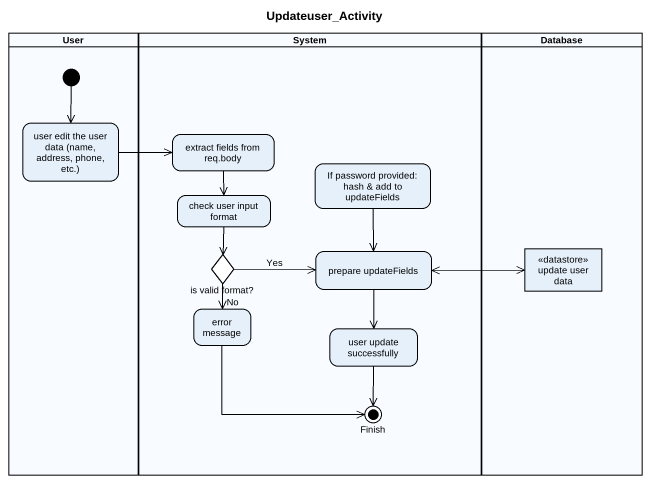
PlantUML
@startuml
title Updateuser_Activity
hide empty description
state User <<partition>> {
  state "user edit the user data (name, address, phone, etc.)" as user_edit_the_user_data
  [*] --> user_edit_the_user_data
}
state System <<partition>> {
  state "extract fields from req.body" as extract_fields_from_req_body
  state "If password provided: hash & add to updateFields" as If_password_provided_hash
  state "check user input format" as check_user_input_format
  state "is valid format?" as is_valid_format <<choice>>
  state "prepare updateFields" as prepare_updateFields
  state "error message" as error_message
  state "user update successfully" as user_update_successfully
  state Finish <<end>>
}
state "Database" as Database_ <<partition>> {
  state "update user data" as update_user_data <<datastore>>
}
user_edit_the_user_data -right-> extract_fields_from_req_body
extract_fields_from_req_body --> check_user_input_format
If_password_provided_hash --> prepare_updateFields
check_user_input_format --> is_valid_format
is_valid_format -right-> prepare_updateFields : Yes
is_valid_format --> error_message : No
prepare_updateFields -right-> update_user_data
prepare_updateFields --> user_update_successfully
update_user_data -left-> prepare_updateFields
error_message -right-> Finish
user_update_successfully --> Finish
@enduml
